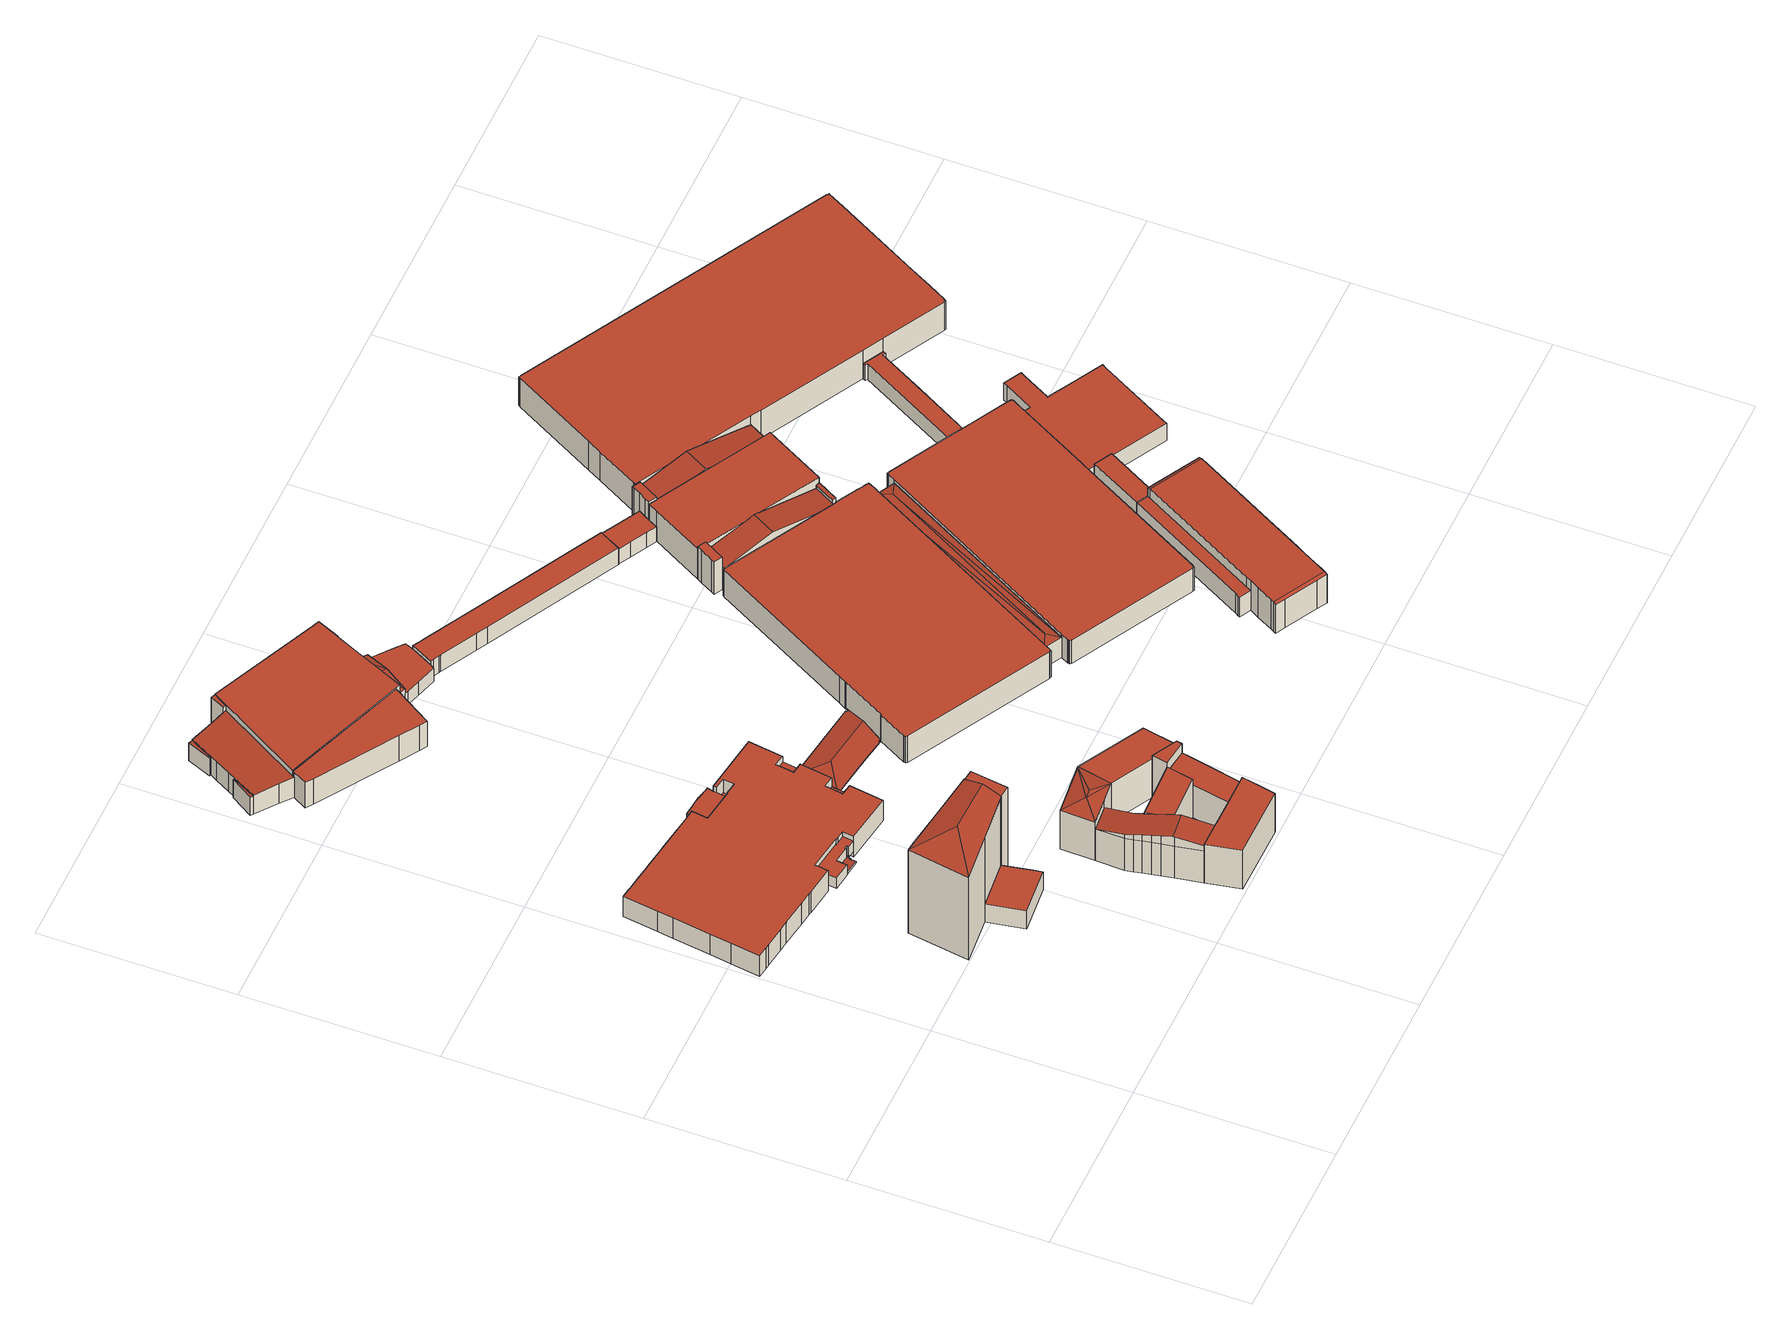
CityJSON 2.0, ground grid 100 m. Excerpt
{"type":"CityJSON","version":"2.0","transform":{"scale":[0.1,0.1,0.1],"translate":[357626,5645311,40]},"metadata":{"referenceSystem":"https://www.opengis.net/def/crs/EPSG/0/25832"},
"CityObjects":{
"building1":{"type":"Building","attributes":{"name":"Millenium","Gemeindeschluessel":"05315000","Geometrietyp2DReferenz":"3000","function":"31001_2000"},"address":[{"country":"Germany","locality":"Köln","thoroughfareNumber":"1","thoroughfareName":"Deutzer Allee"}],"children":["building1-1","building1-2","building1-3"]},
"building1-1":{"type":"BuildingPart","attributes":{"roofType":"5000","measuredHeight":60.05},"parents":["building1"],"geometry":[{"type":"Solid","lod":"2","boundaries":[[[[0,1,2,3]],[[4,1,0]],[[5,6,7]],[[8,9,5,7]],[[10,11,9,8]],[[12,13,11,10]],[[14,15,13,12]],[[16,17,18,15,14]],[[8,19,10]],[[7,0,3,20,21,19,8]],[[16,14,12,10,19,21]],[[22,2,1,5,9,11,13,15,18]],[[17,16,21,23]],[[18,17,23,22]],[[23,21,20]],[[23,20,3,2,22]],[[6,4,0,7]],[[5,1,4,6]]]],"semantics":{"surfaces":[{"type":"WallSurface"},{"type":"RoofSurface"},{"type":"GroundSurface"},{"type":"ClosureSurface"}],"values":[[0,0,0,0,0,0,0,0,1,1,1,2,0,3,0,3,0,3]]}}]},
"building1-2":{"type":"BuildingPart","attributes":{"roofType":"1000","measuredHeight":12.05},"parents":["building1"],"geometry":[{"type":"Solid","lod":"2","boundaries":[[[[24,25,1,4]],[[26,27,25,24]],[[28,29,27,26]],[[30,31,29,28]],[[6,5,31,30]],[[28,26,24,4,6,30]],[[1,25,27,29,31,5]],[[5,6,4,1]]]],"semantics":{"surfaces":[{"type":"WallSurface"},{"type":"RoofSurface"},{"type":"GroundSurface"},{"type":"ClosureSurface"}],"values":[[0,0,0,0,0,1,2,3]]}}]},
"building1-3":{"type":"BuildingPart","attributes":{"roofType":"1000","measuredHeight":57.3},"parents":["building1"],"geometry":[{"type":"Solid","lod":"2","boundaries":[[[[32,3,2,33,34]],[[35,36,18,17]],[[34,33,36,35]],[[17,23,20,32,34,35]],[[2,22,18,36,33]],[[3,32,20]],[[22,23,17,18]],[[2,3,20,23,22]]]],"semantics":{"surfaces":[{"type":"WallSurface"},{"type":"RoofSurface"},{"type":"GroundSurface"},{"type":"ClosureSurface"}],"values":[[0,0,0,1,2,0,3,3]]}}]},
"building2":{"type":"Building","attributes":{"Gemeindeschluessel":"05315000","Geometrietyp2DReferenz":"3000","function":"51009_1610","roofType":"1000","measuredHeight":4.01},"geometry":[{"type":"Solid","lod":"2","boundaries":[[[[37,38,25,39]],[[40,41,38,37]],[[42,27,41,40]],[[39,25,27,42]],[[40,37,39,42]],[[38,41,27,25]]]],"semantics":{"surfaces":[{"type":"WallSurface"},{"type":"RoofSurface"},{"type":"GroundSurface"}],"values":[[0,0,0,0,1,2]]}}]},
"building3":{"type":"Building","attributes":{"name":"1","Gemeindeschluessel":"05315000","Geometrietyp2DReferenz":"3000","function":"31001_2000","roofType":"1000","measuredHeight":13.67},"geometry":[{"type":"Solid","lod":"2","boundaries":[[[[43,44,45,46]],[[47,48,44,43]],[[49,50,48,47]],[[51,52,50,49]],[[53,54,52,51]],[[55,56,54,53]],[[57,58,56,55]],[[59,60,58,57]],[[61,62,60,59]],[[63,64,62,61]],[[65,66,64,63]],[[67,68,66,65]],[[69,70,68,67]],[[71,72,70,69]],[[73,74,72,71]],[[75,76,74,73]],[[77,78,76,75]],[[79,80,78,77]],[[81,82,80,79]],[[83,84,82,81]],[[85,86,84,83]],[[87,88,86,85]],[[89,90,88,87]],[[91,92,90,89]],[[93,94,92,91]],[[95,96,94,93]],[[97,98,96,95]],[[99,100,98,97]],[[101,102,100,99]],[[103,104,102,101]],[[105,106,104,103]],[[107,108,106,105]],[[109,110,108,107]],[[111,112,110,109]],[[113,114,112,111]],[[115,116,114,113]],[[117,118,116,115]],[[119,120,118,117]],[[121,122,120,119]],[[123,124,122,121]],[[125,126,124,123]],[[127,128,126,125]],[[129,130,128,127]],[[131,132,130,129]],[[133,134,132,131]],[[135,136,134,133]],[[137,138,136,135]],[[139,140,138,137]],[[141,142,140,139]],[[143,144,142,141]],[[145,146,144,143]],[[147,148,146,145]],[[149,150,148,147]],[[151,152,150,149]],[[153,154,152,151]],[[155,156,154,153]],[[157,158,156,155]],[[159,160,158,157]],[[161,162,160,159]],[[46,45,162,161]],[[159,157,155,153,151,149,147,145,143,141,139,137,135,133,131,129,127,125,123,121,119,117,115,113,111,109,107,105,103,101,99,97,95,93,91,89,87,85,83,81,79,77,75,73,71,69,67,65,63,61,59,57,55,53,51,49,47,43,46,161]],[[44,48,50,52,54,56,58,60,62,64,66,68,70,72,74,76,78,80,82,84,86,88,90,92,94,96,98,100,102,104,106,108,110,112,114,116,118,120,122,124,126,128,130,132,134,136,138,140,142,144,146,148,150,152,154,156,158,160,162,45]]]],"semantics":{"surfaces":[{"type":"WallSurface"},{"type":"RoofSurface"},{"type":"GroundSurface"}],"values":[[0,0,0,0,0,0,0,0,0,0,0,0,0,0,0,0,0,0,0,0,0,0,0,0,0,0,0,0,0,0,0,0,0,0,0,0,0,0,0,0,0,0,0,0,0,0,0,0,0,0,0,0,0,0,0,0,0,0,0,0,1,2]]}}]},
"building4":{"type":"Building","attributes":{"Gemeindeschluessel":"05315000","Geometrietyp2DReferenz":"3000","function":"31001_2000","roofType":"1000","measuredHeight":6.95},"geometry":[{"type":"Solid","lod":"2","boundaries":[[[[163,164,165,166]],[[167,168,164,163]],[[169,170,168,167]],[[171,172,170,169]],[[173,174,172,171]],[[175,176,174,173]],[[177,178,176,175]],[[179,180,178,177]],[[181,182,180,179]],[[183,184,182,181]],[[185,186,184,183]],[[187,188,186,185]],[[189,190,188,187]],[[191,192,190,189]],[[193,194,192,191]],[[195,196,194,193]],[[166,165,196,195]],[[193,191,189,187,185,183,181,179,177,175,173,171,169,167,163,166,195]],[[164,168,170,172,174,176,178,180,182,184,186,188,190,192,194,196,165]]]],"semantics":{"surfaces":[{"type":"WallSurface"},{"type":"RoofSurface"},{"type":"GroundSurface"}],"values":[[0,0,0,0,0,0,0,0,0,0,0,0,0,0,0,0,0,1,2]]}}]},
"building5":{"type":"Building","attributes":{"Gemeindeschluessel":"05315000","Geometrietyp2DReferenz":"3000","function":"31001_2000","roofType":"2100","measuredHeight":1.15},"geometry":[{"type":"Solid","lod":"2","boundaries":[[[[197,198,199,200]],[[201,202,198,197]],[[203,204,202,201]],[[205,206,204,203]],[[207,208,206,205]],[[209,210,208,207]],[[211,212,210,209]],[[213,214,212,211]],[[215,216,214,213]],[[200,199,216,215]],[[213,211,209,207,205,203,201,197,200,215]],[[198,202,204,206,208,210,212,214,216,199]]]],"semantics":{"surfaces":[{"type":"WallSurface"},{"type":"RoofSurface"},{"type":"GroundSurface"}],"values":[[0,0,0,0,0,0,0,0,0,0,1,2]]}}]},
"building6":{"type":"Building","attributes":{"Gemeindeschluessel":"05315000","Geometrietyp2DReferenz":"3000","function":"31001_2000"},"children":["building6-1","building6-2"]},
"building6-1":{"type":"BuildingPart","attributes":{"roofType":"1000","measuredHeight":6.77},"parents":["building6"],"geometry":[{"type":"Solid","lod":"2","boundaries":[[[[217,218,219]],[[220,221,217,219]],[[222,223,221,220]],[[224,225,223,222]],[[226,227,225,224]],[[228,229,227,226]],[[230,231,229,228]],[[232,233,231,230]],[[234,235,233,232]],[[236,237,235,234]],[[238,239,237,236]],[[240,241,239,238]],[[242,243,241,240]],[[244,245,243,242]],[[246,247,245,244]],[[248,249,247,246]],[[250,251,249,248]],[[252,253,251,250]],[[254,255,253,252]],[[256,257,255,254]],[[258,259,257,256]],[[260,259,258]],[[256,254,252,250,248,246,244,242,240,238,236,234,232,230,228,226,224,222,220,219,258]],[[217,221,223,225,227,229,231,233,235,237,239,241,243,245,247,249,251,253,255,257,259]],[[260,258,219,218]],[[217,259,260,218]]]],"semantics":{"surfaces":[{"type":"WallSurface"},{"type":"RoofSurface"},{"type":"GroundSurface"},{"type":"ClosureSurface"}],"values":[[0,0,0,0,0,0,0,0,0,0,0,0,0,0,0,0,0,0,0,0,0,0,1,2,0,3]]}}]},
"building6-2":{"type":"BuildingPart","attributes":{"roofType":"1000","measuredHeight":1.34},"parents":["building6"],"geometry":[{"type":"Solid","lod":"2","boundaries":[[[[261,262,259,260]],[[263,264,262,261]],[[265,266,264,263]],[[267,268,266,265]],[[269,270,268,267]],[[218,217,270,269]],[[218,269,267,265,263,261,260]],[[262,264,266,268,270,217,259]],[[217,218,260,259]]]],"semantics":{"surfaces":[{"type":"WallSurface"},{"type":"RoofSurface"},{"type":"GroundSurface"},{"type":"ClosureSurface"}],"values":[[0,0,0,0,0,0,1,2,3]]}}]},
"building7":{"type":"Building","attributes":{"name":"Saint-Lazare","Gemeindeschluessel":"05315000","Geometrietyp2DReferenz":"3000","function":"31001_2000"},"address":[{"country":"Germany","locality":"Köln","thoroughfareNumber":"2","thoroughfareName":"Deutzer Allee"},{"country":"Germany","locality":"Köln","thoroughfareNumber":"4","thoroughfareName":"Deutzer Allee"},{"country":"Germany","locality":"Köln","thoroughfareNumber":"2","thoroughfareName":"Hans-Imhoff-Str."},{"country":"Germany","locality":"Köln","thoroughfareNumber":"4","thoroughfareName":"Hans-Imhoff-Str."},{"country":"Germany","locality":"Köln","thoroughfareNumber":"6","thoroughfareName":"Hans-Imhoff-Str."}],"children":["building7-1","building7-2","building7-3","building7-4","building7-5","building7-6","building7-7"]},
"building7-1":{"type":"BuildingPart","attributes":{"roofType":"1000","measuredHeight":22.2},"parents":["building7"],"geometry":[{"type":"Solid","lod":"2","boundaries":[[[[271,272,273,274]],[[275,276,272,271]],[[277,278,276,275]],[[279,280,281,282]],[[282,277,275,271,274,283,279]],[[273,272,276,278,281,280,284]],[[284,283,274,273]],[[278,277,282,281]],[[280,279,283,284]]]],"semantics":{"surfaces":[{"type":"WallSurface"},{"type":"RoofSurface"},{"type":"GroundSurface"},{"type":"ClosureSurface"}],"values":[[0,0,0,0,1,2,3,3,3]]}}]},
"building7-2":{"type":"BuildingPart","attributes":{"roofType":"3200","measuredHeight":27.77},"parents":["building7"],"geometry":[{"type":"Solid","lod":"2","boundaries":[[[[285,286,287,288,289]],[[290,291,292,293,294]],[[295,296,291,290]],[[295,297,289]],[[294,298,290]],[[298,297,295]],[[295,290,298]],[[289,297,298]],[[285,289,298,294]],[[288,287,292,291,296]],[[296,295,289,288]],[[286,285,294,293]],[[292,287,286,293]]]],"semantics":{"surfaces":[{"type":"WallSurface"},{"type":"RoofSurface"},{"type":"GroundSurface"},{"type":"ClosureSurface"}],"values":[[0,0,0,1,1,1,1,1,1,2,3,0,3]]}}]},
"building7-3":{"type":"BuildingPart","attributes":{"roofType":"1000","measuredHeight":25.83},"parents":["building7"],"geometry":[{"type":"Solid","lod":"2","boundaries":[[[[299,300,301,302]],[[303,304,300,299]],[[305,306,304,303]],[[307,308,309,310,306,305]],[[311,312,313,314,315,316]],[[317,282,281,312,311]],[[302,301,278,277,318]],[[317,311,316,307,305,303,299,302,318]],[[300,304,306,310,313,312,281,278,301]],[[308,307,316,315]],[[313,310,309,314]],[[309,308,315,314]],[[282,317,318,277]],[[278,281,282,277]]]],"semantics":{"surfaces":[{"type":"WallSurface"},{"type":"RoofSurface"},{"type":"GroundSurface"},{"type":"ClosureSurface"}],"values":[[0,0,0,0,0,0,0,1,2,0,3,3,0,3]]}}]},
"building7-4":{"type":"BuildingPart","attributes":{"roofType":"1000","measuredHeight":25.72},"parents":["building7"],"geometry":[{"type":"Solid","lod":"2","boundaries":[[[[319,320,321,280,279,322]],[[323,283,284,324,325,326,327]],[[327,328,319,322,323]],[[321,324,284,280]],[[328,327,326]],[[324,321,320,325]],[[320,319,328,326,325]],[[283,323,322,279]],[[280,284,283,279]]]],"semantics":{"surfaces":[{"type":"WallSurface"},{"type":"RoofSurface"},{"type":"GroundSurface"},{"type":"ClosureSurface"}],"values":[[0,0,1,2,0,3,3,0,3]]}}]},
"building7-5":{"type":"BuildingPart","attributes":{"roofType":"1000","measuredHeight":28.32},"parents":["building7"],"geometry":[{"type":"Solid","lod":"2","boundaries":[[[[329,274,273,330,331,332]],[[333,334,335,284,283,336]],[[336,329,332,333]],[[273,284,335,330]],[[274,329,336,283]],[[284,273,274,283]],[[334,333,332,331]],[[330,335,334,331]]]],"semantics":{"surfaces":[{"type":"WallSurface"},{"type":"RoofSurface"},{"type":"GroundSurface"},{"type":"ClosureSurface"}],"values":[[0,0,1,2,0,3,0,3]]}}]},
"building7-6":{"type":"BuildingPart","attributes":{"roofType":"1000","measuredHeight":25.9},"parents":["building7"],"geometry":[{"type":"Solid","lod":"2","boundaries":[[[[337,338,296,295]],[[331,330,338,337]],[[289,288,335,334]],[[334,331,337,295,289]],[[338,330,335,288,296]],[[330,331,334,335]],[[296,288,289,295]]]],"semantics":{"surfaces":[{"type":"WallSurface"},{"type":"RoofSurface"},{"type":"GroundSurface"},{"type":"ClosureSurface"}],"values":[[0,0,0,1,2,3,3]]}}]},
"building7-7":{"type":"BuildingPart","attributes":{"roofType":"5000","measuredHeight":28.01},"parents":["building7"],"geometry":[{"type":"Solid","lod":"2","boundaries":[[[[325,324,339,340]],[[314,313,321,320]],[[341,342,310,309]],[[343,344,342,341]],[[345,346,344,343]],[[347,348,346,345]],[[349,350,348,347]],[[351,352,350,349]],[[353,354,352,351]],[[293,292,354,353]],[[340,339,287,286]],[[355,328,326,356,286,293,353,357,358,359,360,361,362,363]],[[363,362,364,308,315]],[[308,364,341,309]],[[364,362,361,343,341]],[[319,355,363,315,314,320]],[[361,360,345,343]],[[360,359,347,345]],[[359,358,349,347]],[[358,357,351,349]],[[357,353,351]],[[356,326,325,340]],[[356,340,286]],[[324,321,313,310,342,344,346,348,350,352,354,292,287,339]],[[324,325,320,321]],[[313,314,309,310]],[[292,293,286,287]],[[315,308,309,314]],[[328,355,319]],[[326,328,319,320,325]]]],"semantics":{"surfaces":[{"type":"WallSurface"},{"type":"RoofSurface"},{"type":"GroundSurface"},{"type":"ClosureSurface"}],"values":[[0,0,0,0,0,0,0,0,0,0,0,1,1,0,0,0,0,0,0,0,0,0,0,2,3,3,3,3,0,3]]}}]},
"building8":{"type":"Building","attributes":{"Gemeindeschluessel":"05315000","Geometrietyp2DReferenz":"3000","function":"31001_2000","roofType":"1000","measuredHeight":4.69},"geometry":[{"type":"Solid","lod":"2","boundaries":[[[[365,366,367,368]],[[369,370,366,365]],[[371,372,370,369]],[[373,374,372,371]],[[375,376,374,373]],[[377,378,376,375]],[[379,380,378,377]],[[381,382,380,379]],[[368,367,382,381]],[[379,377,375,373,371,369,365,368,381]],[[366,370,372,374,376,378,380,382,367]]]],"semantics":{"surfaces":[{"type":"WallSurface"},{"type":"RoofSurface"},{"type":"GroundSurface"}],"values":[[0,0,0,0,0,0,0,0,0,1,2]]}}]},
"building9":{"type":"Building","attributes":{"Gemeindeschluessel":"05315000","Geometrietyp2DReferenz":"3000","function":"31001_2000","roofType":"9999","measuredHeight":6},"geometry":[{"type":"Solid","lod":"2","boundaries":[[[[383,384,385,386,387]],[[385,388,389,386]],[[384,390,388,385]],[[383,391,390,384]],[[387,392,391,383]],[[386,389,392,387]],[[388,390,391,392,389]]]],"semantics":{"surfaces":[{"type":"RoofSurface"},{"type":"WallSurface"},{"type":"GroundSurface"}],"values":[[0,1,1,1,1,1,2]]}}]},
"building10":{"type":"Building","attributes":{"name":"Staatenhaus","Gemeindeschluessel":"05315000","Geometrietyp2DReferenz":"3000","function":"31001_3030"},"children":["building10-1","building10-2","building10-3","building10-4","building10-5","building10-6","building10-7","building10-8"]},
"building10-1":{"type":"BuildingPart","attributes":{"roofType":"9999","measuredHeight":9},"parents":["building10"],"geometry":[{"type":"Solid","lod":"2","boundaries":[[[[393,394,395,396,397,398,399,400,401,402,403]],[[401,404,405,402]],[[400,406,404,401]],[[398,407,408,399]],[[397,409,407,398]],[[396,410,409,397]],[[395,411,410,396]],[[394,412,411,395]],[[393,413,412,394]],[[403,414,413,393]],[[402,405,414,403]],[[406,400,399,408]],[[404,406,408,407,409,410,411,412,413,414,405]]]],"semantics":{"surfaces":[{"type":"RoofSurface"},{"type":"WallSurface"},{"type":"GroundSurface"}],"values":[[0,1,1,1,1,1,1,1,1,1,1,1,2]]}}]},
"building10-2":{"type":"BuildingPart","attributes":{"roofType":"2100","measuredHeight":13.51},"parents":["building10"],"geometry":[{"type":"Solid","lod":"2","boundaries":[[[[415,416,417,418,419]],[[420,421,422,423,424]],[[425,426,421,420]],[[427,428,429,426,425]],[[430,431,432,433,434]],[[435,436,431,430]],[[419,418,437,438]],[[439,440,435,430,434,427,425,420,424,415,419,438]],[[417,422,421,426,429,432,431,436,441,442,437,418]],[[423,416,415,424]],[[422,417,416,423]],[[433,428,427,434]],[[432,429,428,433]],[[436,435,440,441]],[[441,440,439,442]],[[442,439,438,437]]]],"semantics":{"surfaces":[{"type":"WallSurface"},{"type":"RoofSurface"},{"type":"GroundSurface"},{"type":"ClosureSurface"}],"values":[[0,0,0,0,0,0,0,1,2,0,3,0,3,3,3,3]]}}]},
"building10-3":{"type":"BuildingPart","attributes":{"roofType":"1000","measuredHeight":11.91},"parents":["building10"],"geometry":[{"type":"Solid","lod":"2","boundaries":[[[[443,444,417,416]],[[445,446,444,443]],[[423,422,446,445]],[[445,443,416,423]],[[444,446,422,417]],[[422,423,416,417]]]],"semantics":{"surfaces":[{"type":"WallSurface"},{"type":"RoofSurface"},{"type":"GroundSurface"},{"type":"ClosureSurface"}],"values":[[0,0,0,1,2,3]]}}]},
"building10-4":{"type":"BuildingPart","attributes":{"roofType":"2100","measuredHeight":11.92},"parents":["building10"],"geometry":[{"type":"Solid","lod":"2","boundaries":[[[[447,448,449,450]],[[433,432,448,447]],[[450,449,429,428]],[[433,447,450,428]],[[448,432,429,449]],[[432,433,428,429]]]],"semantics":{"surfaces":[{"type":"WallSurface"},{"type":"RoofSurface"},{"type":"GroundSurface"},{"type":"ClosureSurface"}],"values":[[0,0,0,1,2,3]]}}]},
"building10-5":{"type":"BuildingPart","attributes":{"roofType":"1000","measuredHeight":17.63},"parents":["building10"],"geometry":[{"type":"Solid","lod":"2","boundaries":[[[[451,452,453,454,455]],[[456,457,452,451]],[[458,459,457,456]],[[460,461,459,458]],[[462,463,461,460]],[[464,465,466,463,462]],[[467,468,469,470,471,472]],[[467,472,464,462,460,458,456,451,455,473]],[[452,457,459,461,463,466,470,469,442,441,453]],[[474,465,464,472,471]],[[470,466,465,471]],[[465,474,471]],[[468,467,473,475]],[[439,442,469,468,475]],[[439,475,473,455,454,476,440]],[[442,439,440,441]],[[453,441,440,476,454]]]],"semantics":{"surfaces":[{"type":"WallSurface"},{"type":"RoofSurface"},{"type":"GroundSurface"},{"type":"ClosureSurface"}],"values":[[0,0,0,0,0,0,0,1,2,0,3,3,0,3,0,3,3]]}}]},
"building10-6":{"type":"BuildingPart","attributes":{"roofType":"1000","measuredHeight":17.04},"parents":["building10"],"geometry":[{"type":"Solid","lod":"2","boundaries":[[[[477,478,469,468]],[[479,480,478,477]],[[481,482,480,479]],[[483,484,482,481]],[[485,486,484,483]],[[487,488,486,485]],[[489,438,437,488,487]],[[485,483,481,479,477,468,475,489,487]],[[442,469,478,480,482,484,486,488,437]],[[438,489,475,439]],[[438,439,442,437]],[[442,439,475,468,469]]]],"semantics":{"surfaces":[{"type":"WallSurface"},{"type":"RoofSurface"},{"type":"GroundSurface"},{"type":"ClosureSurface"}],"values":[[0,0,0,0,0,0,0,1,2,0,3,3]]}}]},
"building10-7":{"type":"BuildingPart","attributes":{"roofType":"3100","measuredHeight":14.29},"parents":["building10"],"geometry":[{"type":"Solid","lod":"2","boundaries":[[[[490,399,408,466,465]],[[471,470,406,400,491]],[[490,492,491]],[[492,490,465]],[[465,474,492]],[[491,492,474]],[[474,471,491]],[[408,406,470,466]],[[399,490,491,400]],[[406,408,399,400]],[[470,471,465,466]],[[471,474,465]]]],"semantics":{"surfaces":[{"type":"WallSurface"},{"type":"RoofSurface"},{"type":"GroundSurface"},{"type":"ClosureSurface"}],"values":[[0,0,0,1,1,1,1,2,0,3,3,3]]}}]},
"building10-8":{"type":"BuildingPart","attributes":{"roofType":"2100","measuredHeight":17.24},"parents":["building10"],"geometry":[{"type":"Solid","lod":"2","boundaries":[[[[493,494,436,435,495]],[[454,453,494,493]],[[495,476,454,493]],[[441,436,494,453]],[[454,476,440,441,453]],[[435,440,476,495]],[[436,441,440,435]]]],"semantics":{"surfaces":[{"type":"WallSurface"},{"type":"RoofSurface"},{"type":"GroundSurface"},{"type":"ClosureSurface"}],"values":[[0,0,1,2,3,0,3]]}}]},
"building11":{"type":"Building","attributes":{"name":"2","Gemeindeschluessel":"05315000","Geometrietyp2DReferenz":"3000","function":"31001_2000"},"children":["building11-1","building11-2","building11-3"]},
"building11-1":{"type":"BuildingPart","attributes":{"roofType":"5000","measuredHeight":2.32},"parents":["building11"],"geometry":[{"type":"Solid","lod":"2","boundaries":[[[[496,497,498,499]],[[500,501,497,496]],[[502,503,501,500]],[[504,505,506,507]],[[508,509,505,504]],[[510,511,509,508]],[[512,513,511,510]],[[514,515,513,512]],[[516,517,515,514]],[[518,519,517,516]],[[520,521,519,518]],[[522,523,521,520]],[[524,392,523,522]],[[525,391,392,524]],[[526,527,391,525]],[[499,498,527,526]],[[524,522,520,518,528,525]],[[516,514,512,510,508,504,507,529,528,518]],[[502,500,496,499,526,525,528,529]],[[497,501,503,530,506,505,509,511,513,515,517,519,521,523,392,391,527,498]],[[503,502,529,530]],[[506,530,529,507]]]],"semantics":{"surfaces":[{"type":"WallSurface"},{"type":"RoofSurface"},{"type":"GroundSurface"},{"type":"ClosureSurface"}],"values":[[0,0,0,0,0,0,0,0,0,0,0,0,0,0,0,0,1,1,1,2,3,3]]}}]},
"building11-2":{"type":"BuildingPart","attributes":{"roofType":"1000","measuredHeight":14.94},"parents":["building11"],"geometry":[{"type":"Solid","lod":"2","boundaries":[[[[531,532,533,534]],[[535,536,532,531]],[[537,538,539,540]],[[541,542,538,537]],[[534,533,542,541]],[[537,540,535,531,534,541]],[[532,536,539,538,542,533]],[[536,535,540,539]]]],"semantics":{"surfaces":[{"type":"WallSurface"},{"type":"RoofSurface"},{"type":"GroundSurface"},{"type":"ClosureSurface"}],"values":[[0,0,0,0,0,1,2,3]]}}]},
"building11-3":{"type":"BuildingPart","attributes":{"roofType":"1000","measuredHeight":17.79},"parents":["building11"],"geometry":[{"type":"Solid","lod":"2","boundaries":[[[[543,501,503,502,544]],[[545,546,501,543]],[[547,548,546,545]],[[549,550,548,547]],[[551,552,550,549]],[[553,554,552,551]],[[555,556,554,553]],[[557,558,556,555]],[[559,560,558,557]],[[561,562,560,559]],[[563,564,562,561]],[[565,566,564,563]],[[567,568,566,565]],[[569,570,568,567]],[[571,572,570,569]],[[573,574,572,571]],[[575,540,539,574,573]],[[576,577,536,535,578]],[[579,580,577,576]],[[581,582,580,579]],[[583,584,582,581]],[[585,586,584,583]],[[587,588,586,585]],[[589,590,588,587]],[[591,592,590,589]],[[593,505,592,591]],[[594,507,506,505,593]],[[591,589,587,585,583,581,579,576,578,575,573,571,569,567,565,563,561,559,557,555,553,551,549,547,545,543,544,594,593]],[[530,503,501,546,548,550,552,554,556,558,560,562,564,566,568,570,572,574,539,536,577,580,582,584,586,588,590,592,505,506]],[[529,507,594,544,502]],[[503,530,529,502]],[[530,506,507,529]],[[540,575,578,535]],[[536,539,540,535]]]],"semantics":{"surfaces":[{"type":"WallSurface"},{"type":"RoofSurface"},{"type":"GroundSurface"},{"type":"ClosureSurface"}],"values":[[0,0,0,0,0,0,0,0,0,0,0,0,0,0,0,0,0,0,0,0,0,0,0,0,0,0,0,1,2,0,3,3,0,3]]}}]},
"building12":{"type":"Building","attributes":{"Gemeindeschluessel":"05315000","Geometrietyp2DReferenz":"3000","function":"31001_2000","roofType":"1000","measuredHeight":11.09},"geometry":[{"type":"Solid","lod":"2","boundaries":[[[[595,596,597,598]],[[599,600,596,595]],[[601,602,600,599]],[[603,604,602,601]],[[605,606,604,603]],[[607,608,606,605]],[[609,610,608,607]],[[611,612,610,609]],[[613,614,612,611]],[[615,616,614,613]],[[617,618,616,615]],[[619,620,618,617]],[[621,622,620,619]],[[623,624,622,621]],[[598,597,624,623]],[[621,619,617,615,613,611,609,607,605,603,601,599,595,598,623]],[[596,600,602,604,606,608,610,612,614,616,618,620,622,624,597]]]],"semantics":{"surfaces":[{"type":"WallSurface"},{"type":"RoofSurface"},{"type":"GroundSurface"}],"values":[[0,0,0,0,0,0,0,0,0,0,0,0,0,0,0,1,2]]}}]},
"building13":{"type":"Building","attributes":{"Gemeindeschluessel":"05315000","Geometrietyp2DReferenz":"3000","function":"31001_2000","roofType":"3200","measuredHeight":14.41},"geometry":[{"type":"Solid","lod":"2","boundaries":[[[[625,626,627,628]],[[629,630,626,625]],[[631,632,630,629]],[[628,627,632,631]],[[625,633,629]],[[631,634,628]],[[634,633,625]],[[625,628,634]],[[631,629,633]],[[633,634,631]],[[626,630,632,627]]]],"semantics":{"surfaces":[{"type":"WallSurface"},{"type":"RoofSurface"},{"type":"GroundSurface"}],"values":[[0,0,0,0,1,1,1,1,1,1,2]]}}]},
"building14":{"type":"Building","attributes":{"Gemeindeschluessel":"05315000","Geometrietyp2DReferenz":"3000","function":"31001_2000","roofType":"1000","measuredHeight":9.91},"geometry":[{"type":"Solid","lod":"2","boundaries":[[[[635,636,637,638]],[[639,640,636,635]],[[641,642,640,639]],[[643,644,642,641]],[[645,646,644,643]],[[647,648,646,645]],[[649,650,648,647]],[[651,652,650,649]],[[638,637,652,651]],[[649,647,645,643,641,639,635,638,651]],[[636,640,642,644,646,648,650,652,637]]]],"semantics":{"surfaces":[{"type":"WallSurface"},{"type":"RoofSurface"},{"type":"GroundSurface"}],"values":[[0,0,0,0,0,0,0,0,0,1,2]]}}]},
"building15":{"type":"Building","attributes":{"Gemeindeschluessel":"05315000","Geometrietyp2DReferenz":"3000","function":"31001_2000","roofType":"9999","measuredHeight":19.83},"geometry":[{"type":"Solid","lod":"2","boundaries":[[[[653,654,655,656]],[[657,658,654,653]],[[659,660,658,657]],[[661,662,660,659]],[[663,664,662,661]],[[665,666,664,663]],[[667,668,666,665]],[[669,670,668,667]],[[671,672,670,669]],[[673,674,672,671]],[[675,676,674,673]],[[677,678,676,675]],[[679,680,678,677]],[[681,682,680,679]],[[683,684,682,681]],[[685,686,684,683]],[[687,688,686,685]],[[689,690,688,687]],[[656,655,690,689]],[[683,681,679,677,685]],[[665,663,661,659,657,667]],[[675,673,671,669,667,657,653,656,689,687,685,677]],[[654,658,660,662,664,666,668,670,672,674,676,678,680,682,684,686,688,690,655]]]],"semantics":{"surfaces":[{"type":"WallSurface"},{"type":"RoofSurface"},{"type":"GroundSurface"}],"values":[[0,0,0,0,0,0,0,0,0,0,0,0,0,0,0,0,0,0,0,1,1,1,2]]}}]},
"building16":{"type":"Building","attributes":{"name":"3","Gemeindeschluessel":"05315000","Geometrietyp2DReferenz":"3000","function":"31001_2000","roofType":"1000","measuredHeight":15.55},"geometry":[{"type":"Solid","lod":"2","boundaries":[[[[691,692,693,694]],[[695,696,692,691]],[[697,698,696,695]],[[699,700,698,697]],[[701,702,700,699]],[[703,704,702,701]],[[705,706,704,703]],[[707,708,706,705]],[[709,710,708,707]],[[711,712,710,709]],[[713,714,712,711]],[[715,716,714,713]],[[717,718,716,715]],[[719,720,718,717]],[[721,722,720,719]],[[723,724,722,721]],[[725,726,724,723]],[[727,728,726,725]],[[729,730,728,727]],[[731,732,730,729]],[[733,734,732,731]],[[735,736,734,733]],[[737,738,736,735]],[[739,740,738,737]],[[741,742,740,739]],[[743,744,742,741]],[[745,746,744,743]],[[694,693,746,745]],[[743,741,739,737,735,733,731,729,727,725,723,721,719,717,715,713,711,709,707,705,703,701,699,697,695,691,694,745]],[[692,696,698,700,702,704,706,708,710,712,714,716,718,720,722,724,726,728,730,732,734,736,738,740,742,744,746,693]]]],"semantics":{"surfaces":[{"type":"WallSurface"},{"type":"RoofSurface"},{"type":"GroundSurface"}],"values":[[0,0,0,0,0,0,0,0,0,0,0,0,0,0,0,0,0,0,0,0,0,0,0,0,0,0,0,0,1,2]]}}]},
"building17":{"type":"Building","attributes":{"Gemeindeschluessel":"05315000","Geometrietyp2DReferenz":"3000","function":"31001_2000"},"children":["building17-1","building17-2","building17-3","building17-4","building17-5","building17-6"]},
"building17-1":{"type":"BuildingPart","attributes":{"roofType":"1000","measuredHeight":21.83},"parents":["building17"],"geometry":[{"type":"Solid","lod":"2","boundaries":[[[[747,748,749,750]],[[751,752,748,747]],[[753,754,755,752,751]],[[750,749,756,757,758]],[[759,753,751,747,750,758]],[[748,752,755,760,756,749]],[[754,753,759,761]],[[755,754,761,762,760]],[[762,761,759,758,757]],[[760,762,757,756]]]],"semantics":{"surfaces":[{"type":"WallSurface"},{"type":"RoofSurface"},{"type":"GroundSurface"},{"type":"ClosureSurface"}],"values":[[0,0,0,0,1,2,0,3,0,3]]}}]},
"building17-2":{"type":"BuildingPart","attributes":{"roofType":"2100","measuredHeight":16.7},"parents":["building17"],"geometry":[{"type":"Solid","lod":"2","boundaries":[[[[763,764,765,766,767]],[[768,769,764,763]],[[770,771,772,769,768]],[[768,763,767,770]],[[764,769,772,765]],[[771,770,767,766]],[[772,771,766,765]]]],"semantics":{"surfaces":[{"type":"WallSurface"},{"type":"RoofSurface"},{"type":"GroundSurface"},{"type":"ClosureSurface"}],"values":[[0,0,0,1,2,0,3]]}}]},
"building17-3":{"type":"BuildingPart","attributes":{"roofType":"1000","measuredHeight":21.75},"parents":["building17"],"geometry":[{"type":"Solid","lod":"2","boundaries":[[[[773,774,775,776,777]],[[778,779,774,773]],[[780,781,779,778]],[[782,783,781,780]],[[784,785,786,787,783,782]],[[784,782,780,778,773,777,788]],[[774,779,781,783,787,789,775]],[[785,784,788,790,791]],[[789,787,786,792]],[[786,785,791,792]],[[790,788,777,776]],[[789,792,791,790,776,775]]]],"semantics":{"surfaces":[{"type":"WallSurface"},{"type":"RoofSurface"},{"type":"GroundSurface"},{"type":"ClosureSurface"}],"values":[[0,0,0,0,0,1,2,0,3,3,0,3]]}}]},
"building17-4":{"type":"BuildingPart","attributes":{"roofType":"1000","measuredHeight":20.24},"parents":["building17"],"geometry":[{"type":"Solid","lod":"2","boundaries":[[[[793,794,755,754]],[[776,775,794,793]],[[795,763,764,796,797,798]],[[798,799,800,790,776,793,754,761,801,802,795]],[[794,775,789,796,764,765,760,755]],[[799,798,797]],[[791,790,800]],[[775,776,790,791,792,789]],[[796,789,792,797]],[[792,791,800,799,797]],[[801,761,762]],[[766,767,763,795,802]],[[760,762,761,754,755]],[[764,763,767,766,765]],[[760,765,766,762]],[[766,802,801,762]]]],"semantics":{"surfaces":[{"type":"WallSurface"},{"type":"RoofSurface"},{"type":"GroundSurface"},{"type":"ClosureSurface"}],"values":[[0,0,0,1,2,0,0,3,3,3,0,0,3,3,3,3]]}}]},
"building17-5":{"type":"BuildingPart","attributes":{"roofType":"3100","measuredHeight":21.04},"parents":["building17"],"geometry":[{"type":"Solid","lod":"2","boundaries":[[[[803,804,805,806]],[[806,807,803]],[[771,766,802,808,807,806]],[[757,803,807,808,801,762]],[[772,805,804,756,760,765]],[[772,771,806,805]],[[765,766,771,772]],[[804,803,757,756]],[[756,757,762,760]],[[762,766,765,760]],[[808,802,801]],[[801,802,766,762]]]],"semantics":{"surfaces":[{"type":"WallSurface"},{"type":"RoofSurface"},{"type":"GroundSurface"},{"type":"ClosureSurface"}],"values":[[0,0,1,1,2,0,3,0,3,3,0,3]]}}]},
"building17-6":{"type":"BuildingPart","attributes":{"roofType":"3100","measuredHeight":21.12},"parents":["building17"],"geometry":[{"type":"Solid","lod":"2","boundaries":[[[[809,810,787,786]],[[811,812,810,809]],[[797,796,812,811]],[[813,814,799,797,811]],[[791,800,814,813,815,785]],[[815,813,811,809]],[[785,815,809,786]],[[789,787,810,812,796]],[[797,792,789,796]],[[789,792,786,787]],[[791,785,786,792]],[[800,799,814]],[[800,791,792,797,799]]]],"semantics":{"surfaces":[{"type":"WallSurface"},{"type":"RoofSurface"},{"type":"GroundSurface"},{"type":"ClosureSurface"}],"values":[[0,0,0,1,1,0,0,2,3,3,3,0,3]]}}]},
"building18":{"type":"Building","attributes":{"Gemeindeschluessel":"05315000","Geometrietyp2DReferenz":"3000","function":"31001_2000"},"children":["building18-1","building18-2"]},
"building18-1":{"type":"BuildingPart","attributes":{"roofType":"1000","measuredHeight":13.23},"parents":["building18"],"geometry":[{"type":"Solid","lod":"2","boundaries":[[[[816,817,818,819]],[[820,821,817,816]],[[822,823,821,820]],[[824,825,823,822]],[[822,820,816,819,824]],[[817,821,823,825,818]],[[818,825,824,819]]]],"semantics":{"surfaces":[{"type":"WallSurface"},{"type":"RoofSurface"},{"type":"GroundSurface"},{"type":"ClosureSurface"}],"values":[[0,0,0,0,1,2,3]]}}]},
"building18-2":{"type":"BuildingPart","attributes":{"roofType":"1000","measuredHeight":13.2},"parents":["building18"],"geometry":[{"type":"Solid","lod":"2","boundaries":[[[[826,827,828,829]],[[830,831,827,826]],[[819,818,831,830]],[[832,833,825,824]],[[834,835,833,832]],[[829,828,835,834]],[[832,824,819,830,826,829,834]],[[827,831,818,825,833,835,828]],[[818,819,824,825]]]],"semantics":{"surfaces":[{"type":"WallSurface"},{"type":"RoofSurface"},{"type":"GroundSurface"},{"type":"ClosureSurface"}],"values":[[0,0,0,0,0,0,1,2,3]]}}]},
"building19":{"type":"Building","attributes":{"Gemeindeschluessel":"05315000","Geometrietyp2DReferenz":"3000","function":"31001_2000","roofType":"1000","measuredHeight":11.45},"geometry":[{"type":"Solid","lod":"2","boundaries":[[[[836,837,838,839]],[[840,841,837,836]],[[842,843,841,840]],[[844,845,843,842]],[[846,847,845,844]],[[848,849,847,846]],[[850,851,849,848]],[[852,853,851,850]],[[854,855,853,852]],[[856,857,855,854]],[[858,859,857,856]],[[860,861,859,858]],[[862,863,861,860]],[[864,865,863,862]],[[866,867,865,864]],[[868,869,867,866]],[[870,871,869,868]],[[839,838,871,870]],[[868,866,864,862,860,858,856,854,852,850,848,846,844,842,840,836,839,870]],[[837,841,843,845,847,849,851,853,855,857,859,861,863,865,867,869,871,838]]]],"semantics":{"surfaces":[{"type":"WallSurface"},{"type":"RoofSurface"},{"type":"GroundSurface"}],"values":[[0,0,0,0,0,0,0,0,0,0,0,0,0,0,0,0,0,0,1,2]]}}]},
"building20":{"type":"Building","attributes":{"Gemeindeschluessel":"05315000","Geometrietyp2DReferenz":"3000","function":"31001_2000","roofType":"1000","measuredHeight":10.28},"geometry":[{"type":"Solid","lod":"2","boundaries":[[[[872,873,874,875]],[[876,877,873,872]],[[878,879,877,876]],[[880,881,879,878]],[[882,883,881,880]],[[884,885,883,882]],[[886,887,885,884]],[[888,889,887,886]],[[890,891,889,888]],[[892,893,891,890]],[[894,895,893,892]],[[896,897,895,894]],[[898,899,897,896]],[[875,874,899,898]],[[896,894,892,890,888,886,884,882,880,878,876,872,875,898]],[[873,877,879,881,883,885,887,889,891,893,895,897,899,874]]]],"semantics":{"surfaces":[{"type":"WallSurface"},{"type":"RoofSurface"},{"type":"GroundSurface"}],"values":[[0,0,0,0,0,0,0,0,0,0,0,0,0,0,1,2]]}}]},
"building21":{"type":"Building","attributes":{"name":"4","Gemeindeschluessel":"05315000","Geometrietyp2DReferenz":"3000","function":"31001_2000","roofType":"1000","measuredHeight":19.05},"geometry":[{"type":"Solid","lod":"2","boundaries":[[[[900,901,902,903]],[[904,905,901,900]],[[906,907,905,904]],[[908,909,907,906]],[[910,911,909,908]],[[912,913,911,910]],[[914,915,913,912]],[[916,917,915,914]],[[918,919,917,916]],[[920,921,919,918]],[[922,923,921,920]],[[924,925,923,922]],[[926,927,925,924]],[[928,929,927,926]],[[930,931,929,928]],[[932,933,931,930]],[[934,935,933,932]],[[936,937,935,934]],[[938,939,937,936]],[[940,941,939,938]],[[942,943,941,940]],[[944,945,943,942]],[[946,947,945,944]],[[948,949,947,946]],[[950,951,949,948]],[[952,953,951,950]],[[954,955,953,952]],[[956,957,955,954]],[[958,959,957,956]],[[903,902,959,958]],[[956,954,952,950,948,946,944,942,940,938,936,934,932,930,928,926,924,922,920,918,916,914,912,910,908,906,904,900,903,958]],[[901,905,907,909,911,913,915,917,919,921,923,925,927,929,931,933,935,937,939,941,943,945,947,949,951,953,955,957,959,902]]]],"semantics":{"surfaces":[{"type":"WallSurface"},{"type":"RoofSurface"},{"type":"GroundSurface"}],"values":[[0,0,0,0,0,0,0,0,0,0,0,0,0,0,0,0,0,0,0,0,0,0,0,0,0,0,0,0,0,0,1,2]]}}]}
},
"vertices":[
[925,1037,628],[925,1037,57],[936,1038,57],[936,1038,628],[925,1037,177],[674,1012,57],[674,1012,177],[674,1012,619],[429,989,611],[429,989,57],[477,1307,620],[477,1307,57],[522,1300,622],[522,1300,57],[721,1271,627],[721,1271,57],[965,1234,634],[965,1234,630],[965,1234,57],[665,1143,657],[937,1042,630],[951,1136,657],[951,1136,57],[951,1136,630],
[934,991,177],[934,991,57],[953,888,177],[953,888,57],[961,842,177],[961,842,57],[709,818,177],[709,818,57],
[936,1038,630],[998,1032,57],[998,1032,630],[1026,1225,630],[1026,1225,57],
[963,996,98],[963,996,57],[934,991,98],[982,894,98],[982,894,57],[953,888,98],
[813,1804,142],[813,1804,5],[812,1800,5],[812,1800,142],[633,1829,142],[633,1829,5],[629,1798,142],[629,1798,5],[627,1788,142],[627,1788,5],[623,1762,142],[623,1762,5],[471,1784,142],[471,1784,5],[456,1786,142],[456,1786,5],[388,1796,142],[388,1796,5],[253,1815,142],[253,1815,5],[203,1822,142],[203,1822,5],[96,1837,142],[96,1837,5],[74,1840,142],[74,1840,5],[16,1848,142],[16,1848,5],[38,1999,142],[38,1999,5],[54,2109,142],[54,2109,5],[82,2303,142],[82,2303,5],[93,2384,142],[93,2384,5],[119,2565,142],[119,2565,5],[130,2563,142],[130,2563,5],[144,2561,142],[144,2561,5],[165,2558,142],[165,2558,5],[180,2555,142],[180,2555,5],[243,2546,142],[243,2546,5],[281,2540,142],[281,2540,5],[306,2536,142],[306,2536,5],[336,2532,142],[336,2532,5],[393,2524,142],[393,2524,5],[435,2518,142],[435,2518,5],[462,2514,142],[462,2514,5],[596,2495,142],[596,2495,5],[664,2485,142],[664,2485,5],[712,2479,142],[712,2479,5],[725,2477,142],[725,2477,5],[719,2435,142],[719,2435,5],[713,2394,142],[713,2394,5],[892,2368,142],[892,2368,5],[893,2372,142],[893,2372,5],[906,2370,142],[906,2370,5],[906,2369,142],[906,2369,5],[953,2362,142],[953,2362,5],[961,2420,142],[961,2420,5],[903,2428,142],[903,2428,5],[905,2446,142],[905,2446,5],[1221,2402,142],[1221,2402,5],[1196,2224,142],[1196,2224,5],[1138,2233,142],[1138,2233,5],[1125,2139,142],[1125,2139,5],[1183,2131,142],[1183,2131,5],[1159,1967,142],[1159,1967,5],[1102,1975,142],[1102,1975,5],[1089,1891,142],[1089,1891,5],[1088,1882,142],[1088,1882,5],[1146,1873,142],[1146,1873,5],[1124,1725,142],[1124,1725,5],[1120,1696,142],[1120,1696,5],[861,1735,142],[861,1735,5],[869,1793,142],[869,1793,5],[826,1799,142],[826,1799,5],[826,1798,142],[826,1798,5],
[618,1719,114],[618,1719,45],[712,1706,45],[712,1706,114],[623,1762,114],[623,1762,45],[627,1788,114],[627,1788,45],[629,1798,114],[629,1798,45],[633,1829,114],[633,1829,45],[813,1804,114],[813,1804,45],[812,1800,114],[812,1800,45],[826,1798,114],[826,1798,45],[826,1799,114],[826,1799,45],[869,1793,114],[869,1793,45],[861,1735,114],[861,1735,45],[817,1741,114],[817,1741,45],[819,1752,114],[819,1752,45],[805,1754,114],[805,1754,45],[804,1747,114],[804,1747,45],[719,1759,114],[719,1759,45],
[719,1759,58],[719,1759,51],[712,1706,51],[712,1706,62],[804,1747,58],[804,1747,51],[805,1754,57],[805,1754,51],[819,1752,57],[819,1752,51],[817,1741,58],[817,1741,51],[805,1740,58],[805,1740,51],[803,1726,59],[803,1726,51],[797,1727,59],[797,1727,51],[792,1694,62],[792,1694,51],
[893,2372,42],[893,2372,56],[893,2372,110],[892,2368,110],[892,2368,42],[713,2394,110],[713,2394,42],[719,2435,110],[719,2435,42],[725,2477,110],[725,2477,42],[729,2504,110],[729,2504,42],[757,2500,110],[757,2500,42],[757,2501,110],[757,2501,42],[776,2498,110],[776,2498,42],[777,2499,110],[777,2499,42],[796,2496,110],[796,2496,42],[797,2498,110],[797,2498,42],[844,2491,110],[844,2491,42],[844,2489,110],[844,2489,42],[863,2487,110],[863,2487,42],[863,2485,110],[863,2485,42],[883,2483,110],[883,2483,42],[883,2482,110],[883,2482,42],[888,2481,110],[888,2481,42],[910,2478,110],[910,2478,42],[905,2446,110],[905,2446,42],[905,2446,56],
[903,2428,56],[903,2428,42],[961,2420,56],[961,2420,42],[953,2362,56],[953,2362,42],[906,2369,56],[906,2369,42],[906,2370,56],[906,2370,42],
[1789,467,279],[1789,467,57],[1796,503,57],[1796,503,279],[1773,387,279],[1773,387,57],[1730,178,279],[1730,178,57],[1632,382,279],[1632,382,57],[1591,178,57],[1591,178,279],[1660,520,279],[1660,520,57],
[1355,704,316],[1355,704,272],[1355,704,57],[1467,715,57],[1467,715,316],[1222,867,316],[1222,867,57],[1217,691,57],[1217,691,272],[1217,691,316],[1504,895,316],[1504,895,57],[1375,786,335],[1327,781,335],
[1698,18,316],[1698,18,57],[1712,88,57],[1712,88,316],[1694,2,316],[1694,2,57],[1313,4,316],[1313,4,57],[1280,180,316],[1280,180,305],[1280,180,272],[1280,180,57],[1590,178,316],[1590,178,57],[1420,179,57],[1420,179,272],[1420,179,301],[1420,179,316],[1591,178,316],[1730,178,316],
[1384,374,314],[1384,374,272],[1384,374,57],[1632,382,314],[1660,520,314],[1359,508,57],[1359,508,272],[1359,508,307],[1359,508,314],[1367,466,314],
[1796,503,340],[1802,531,57],[1802,531,316],[1802,531,340],[1676,600,340],[1676,600,316],[1676,600,57],[1660,520,340],
[1839,711,316],[1839,711,57],
[1350,555,57],[1350,555,272],[1255,316,272],[1255,316,57],[1244,377,272],[1244,377,57],[1236,420,272],[1236,420,57],[1228,464,272],[1228,464,57],[1220,503,272],[1220,503,57],[1213,544,272],[1213,544,57],[1217,690,272],[1217,690,57],[1384,374,331],[1350,555,299],[1213,544,298],[1220,503,305],[1228,464,313],[1236,420,320],[1244,377,328],[1253,325,337],[1390,339,337],[1255,316,335],
[1088,1882,84],[1088,1882,37],[1146,1873,37],[1146,1873,84],[1089,1891,84],[1089,1891,37],[1102,1975,84],[1102,1975,37],[1159,1967,84],[1159,1967,37],[1154,1935,84],[1154,1935,37],[1153,1925,84],[1153,1925,37],[1149,1896,84],[1149,1896,37],[1146,1877,84],[1146,1877,37],
[1187,2163,105],[1196,2224,105],[1138,2233,105],[1125,2139,105],[1183,2131,105],[1138,2233,45],[1125,2139,45],[1196,2224,45],[1187,2163,45],[1183,2131,45],
[1104,3922,143],[1163,4034,143],[1181,4077,143],[1177,4080,143],[1126,4122,143],[1044,4190,143],[1030,4202,143],[898,3961,143],[914,3953,143],[983,3932,143],[1090,3900,143],[914,3953,53],[983,3932,53],[898,3961,53],[1044,4190,53],[1030,4202,53],[1126,4122,53],[1177,4080,53],[1181,4077,53],[1163,4034,53],[1104,3922,53],[1090,3900,53],
[21,4346,177],[21,4346,172],[21,4346,53],[124,4264,53],[124,4264,184],[107,4505,177],[107,4505,53],[87,4468,53],[87,4468,172],[87,4468,177],[149,4581,176],[149,4581,53],[168,4617,176],[168,4617,172],[168,4617,53],[359,4692,183],[359,4692,53],[234,4737,53],[234,4737,172],[234,4737,176],[433,4667,187],[433,4667,53],[186,4214,53],[186,4214,188],[190,4222,188],[449,4661,188],[449,4661,53],[190,4222,53],
[7,4358,172],[7,4358,53],[81,4471,172],[81,4471,53],
[213,4745,170],[213,4745,53],[161,4621,53],[161,4621,171],
[511,4721,229],[511,4721,53],[490,4730,53],[490,4730,225],[490,4730,229],[1047,4480,229],[1047,4480,53],[1084,4464,229],[1084,4464,53],[1033,4351,229],[1033,4351,53],[1031,4347,229],[1031,4347,53],[982,4239,229],[982,4239,171],[982,4239,53],[840,3982,229],[840,3982,223],[840,3982,53],[862,3974,53],[862,3974,171],[862,3974,229],[190,4222,229],[922,4106,195],[190,4222,223],[449,4661,221],
[788,3901,223],[788,3901,53],[708,3774,223],[708,3774,53],[673,3796,223],[673,3796,53],[578,3859,223],[578,3859,53],[183,4116,223],[183,4116,53],[145,4144,223],[145,4144,53],[186,4214,223],
[1030,4202,171],[898,3961,171],[964,4081,195],
[468,4740,225],[468,4740,53],[433,4667,221],
[1650,2088,50],[1650,2088,45],[1644,2092,45],[1644,2092,49],[1661,2107,46],[1661,2107,45],[1663,2106,46],[1663,2106,45],[1536,1880,46],[1536,1880,45],[1538,1880,45],[1538,1880,46],[1539,1885,47],[1539,1885,45],[1532,1889,48],[1532,1889,45],[1528,1881,46],[1528,1881,45],[1430,1897,47],[1430,1897,45],[1334,1910,47],[1334,1910,45],[1155,1935,46],[1155,1935,45],[1154,1935,46],[1154,1935,45],[1159,1967,47],[1159,1967,45],[1183,2131,48],[1187,2163,48],[1646,2098,48],[1646,2098,45],[1312,2034,68],[1601,1993,68],[1601,1993,45],
[2205,1322,194],[2205,1322,45],[2227,1361,45],[2227,1361,194],[2203,1323,194],[2203,1323,45],[2835,2469,194],[2835,2469,45],[2834,2470,45],[2834,2470,194],[2814,2429,194],[2814,2429,45],
[1661,2107,222],[1663,2106,222],[1681,2144,222],[1681,2144,45],[2086,2881,222],[2086,2881,45],[2088,2880,222],[2088,2880,45],[2092,2888,222],[2092,2888,45],[2102,2883,222],[2102,2883,45],[2667,2572,222],[2667,2572,45],[2671,2570,222],[2671,2570,45],[2672,2572,222],[2672,2572,45],[2764,2521,222],[2764,2521,45],[2780,2512,222],[2780,2512,45],[2801,2500,222],[2801,2500,45],[2816,2492,222],[2816,2492,45],[2829,2485,222],[2829,2485,45],[2828,2484,222],[2828,2484,45],[2838,2478,222],[2838,2478,45],[2834,2470,222],[2198,1314,222],[2198,1314,45],[2203,1323,222],[2189,1320,222],[2189,1320,45],[2188,1318,222],[2188,1318,45],[1462,1717,222],[1462,1717,45],[1463,1718,222],[1463,1718,45],[1453,1724,222],[1453,1724,45],[1457,1733,222],[1457,1733,45],[1456,1734,222],[1456,1734,45],[1536,1880,222],[1538,1880,222],
[1163,4034,166],[1163,4034,55],[1104,3922,55],[1104,3922,166],[1196,4016,166],[1196,4016,55],[1233,3996,166],[1233,3996,55],[1411,3900,166],[1411,3900,55],[1475,3865,166],[1475,3865,55],[2043,3559,166],[2043,3559,55],[2138,3507,166],[2138,3507,55],[2116,3466,166],[2116,3466,55],[2078,3398,166],[2078,3398,55],[1401,3762,166],[1401,3762,55],[1345,3793,166],[1345,3793,55],[1158,3893,166],[1158,3893,55],[1149,3898,166],[1149,3898,55],[1121,3913,166],[1121,3913,55],
[2814,2429,195],[2814,2429,60],[2226,1361,60],[2226,1361,195],[2905,2380,195],[2905,2380,60],[2317,1311,195],[2317,1311,60],[2834,2359,204],[2299,1385,204],
[2116,3466,158],[2116,3466,59],[2078,3398,59],[2078,3398,158],[2138,3507,158],[2138,3507,59],[2334,3400,158],[2334,3400,59],[2312,3362,158],[2312,3362,59],[2300,3340,158],[2300,3340,59],[2273,3291,158],[2273,3291,59],[2223,3318,158],[2223,3318,59],[2141,3363,158],[2141,3363,59],
[3108,355,255],[3108,355,57],[3134,401,57],[3134,401,255],[3099,337,255],[3099,337,57],[3092,324,247],[3092,324,57],[3042,352,247],[3042,352,57],[2879,441,247],[2879,441,57],[2829,469,247],[2829,469,57],[2836,481,255],[2836,481,57],[2845,497,255],[2845,497,57],[2890,580,255],[2890,580,57],[2916,626,255],[2916,626,57],[2930,652,255],[2930,652,57],[3268,1268,255],[3268,1268,57],[3276,1283,247],[3276,1283,57],[3308,1266,247],[3308,1266,57],[3539,1139,247],[3539,1139,57],[3531,1124,255],[3531,1124,57],[3192,508,255],[3192,508,57],[3171,468,255],[3171,468,57],
[3567,2070,215],[3567,2070,59],[3570,2076,59],[3570,2076,215],[3569,2069,215],[3569,2069,59],[3543,2022,215],[3543,2022,59],[3532,2001,215],[3532,2001,59],[3329,1631,215],[3329,1631,59],[3318,1612,215],[3318,1612,59],[2938,921,215],[2938,921,59],[2936,922,215],[2936,922,59],[2931,912,215],[2931,912,59],[2923,917,215],[2923,917,59],[2922,915,215],[2922,915,59],[2300,1256,215],[2300,1256,59],[2301,1258,215],[2301,1258,59],[2293,1262,215],[2293,1262,59],[2297,1271,215],[2297,1271,59],[2295,1272,215],[2295,1272,59],[2317,1311,215],[2317,1311,59],[2905,2380,215],[2905,2380,59],[2926,2419,215],[2926,2419,59],[2928,2418,215],[2928,2418,59],[2933,2426,215],[2933,2426,59],[2941,2422,215],[2941,2422,59],[2942,2423,215],[2942,2423,59],[3256,2251,215],[3256,2251,59],[3359,2194,215],[3359,2194,59],[3563,2082,215],[3563,2082,59],[3562,2080,215],[3562,2080,59],
[2079,2938,279],[2079,2938,61],[2070,2922,61],[2070,2922,279],[2114,3002,279],[2114,3002,61],[2129,3028,279],[2129,3028,263],[2129,3028,61],[2111,2900,61],[2111,2900,221],[2111,2900,279],[2170,3006,279],[2170,3006,61],[2170,3006,263],[2170,3006,221],
[2750,2687,228],[2750,2687,61],[2735,2695,61],[2735,2695,202],[2735,2695,221],[2692,2580,228],[2692,2580,61],[2676,2589,221],[2676,2589,202],[2676,2589,61],
[2312,3362,278],[2312,3362,61],[2300,3340,61],[2300,3340,263],[2300,3340,278],[2334,3400,278],[2334,3400,61],[2351,3433,278],[2351,3433,61],[2359,3446,278],[2359,3446,61],[2399,3424,278],[2399,3424,220],[2399,3424,194],[2399,3424,61],[2341,3317,278],[2341,3317,61],[2341,3317,263],[2341,3317,220],[2341,3317,194],
[2273,3291,263],[2273,3291,61],[2750,2687,263],[2921,2998,61],[2921,2998,194],[2921,2998,263],[2631,3158,263],[2551,3202,263],[2378,2891,263],[2454,2849,263],
[2102,2883,221],[2102,2883,61],[2667,2572,61],[2667,2572,202],[2350,2747,271],[2417,2870,271],
[2409,3442,194],[2409,3442,61],[2990,3122,194],[2990,3122,61],[2662,3302,272],[2594,3178,272],[2409,3442,220],
[3367,1585,191],[3367,1585,59],[3219,1315,59],[3219,1315,191],[3456,1536,191],[3456,1536,59],[3308,1266,191],[3308,1266,59],[3276,1283,191],[3276,1283,59],
[2862,666,191],[2862,666,59],[2858,658,59],[2858,658,191],[2872,684,191],[2872,684,59],[2930,652,191],[2930,652,59],[2916,626,191],[2916,626,59],
[3456,1536,174],[3456,1536,60],[3738,1382,60],[3738,1382,174],[3367,1585,174],[3367,1585,60],[3318,1612,174],[3318,1612,60],[3329,1631,174],[3329,1631,60],[3532,2001,174],[3532,2001,60],[3543,2022,174],[3543,2022,60],[3592,1995,174],[3592,1995,60],[3673,2142,174],[3673,2142,60],[3685,2164,174],[3685,2164,60],[3775,2114,174],[3775,2114,60],[3762,2092,174],[3762,2092,60],[3682,1945,174],[3682,1945,60],[3719,1925,174],[3719,1925,60],[3781,1891,174],[3781,1891,60],[3962,1791,174],[3962,1791,60],[3950,1769,174],[3950,1769,60],[3747,1399,174],[3747,1399,60],
[3264,2266,163],[3264,2266,60],[3256,2251,60],[3256,2251,163],[3276,2259,163],[3276,2259,60],[3566,2784,163],[3566,2784,60],[3554,2791,163],[3554,2791,60],[3561,2805,163],[3561,2805,60],[3665,2748,163],[3665,2748,60],[3657,2734,163],[3657,2734,60],[3644,2742,163],[3644,2742,60],[3514,2505,163],[3514,2505,60],[3485,2452,163],[3485,2452,60],[3354,2215,163],[3354,2215,60],[3367,2209,163],[3367,2209,60],[3359,2194,163],[3359,2194,60],
[3040,3094,252],[3040,3094,62],[3039,3092,62],[3039,3092,252],[2990,3122,252],[2990,3122,62],[2409,3442,252],[2409,3442,62],[2400,3447,252],[2400,3447,62],[2405,3456,252],[2405,3456,62],[2403,3457,252],[2403,3457,62],[2521,3671,252],[2521,3671,62],[2562,3745,252],[2562,3745,62],[2802,4183,252],[2802,4183,62],[2804,4182,252],[2804,4182,62],[2810,4192,252],[2810,4192,62],[2819,4186,252],[2819,4186,62],[2820,4188,252],[2820,4188,62],[2916,4135,252],[2916,4135,62],[4187,3436,252],[4187,3436,62],[4387,3326,252],[4387,3326,62],[4386,3324,252],[4386,3324,62],[4396,3319,252],[4396,3319,62],[4395,3318,252],[4395,3318,62],[4347,3229,252],[4347,3229,62],[4106,2788,252],[4106,2788,62],[4046,2677,252],[4046,2677,62],[3994,2582,252],[3994,2582,62],[3992,2583,252],[3992,2583,62],[3986,2573,252],[3986,2573,62],[3977,2578,252],[3977,2578,62],[3976,2577,252],[3976,2577,62],[3665,2748,252],[3665,2748,62],[3561,2805,252],[3561,2805,62]
]}
